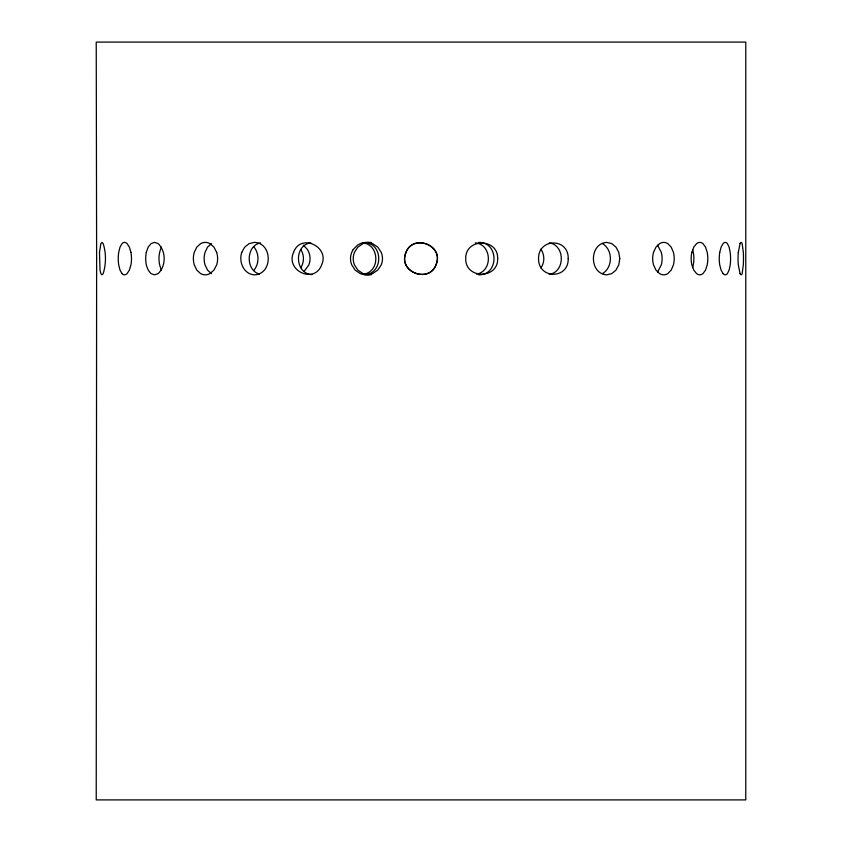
<?xml version="1.0" encoding="UTF-8"?>
<svg xmlns="http://www.w3.org/2000/svg" width="842" height="842" viewBox="0 0 842 842"><rect width="100%" height="100%" fill="white"/><g stroke="black" fill="none" stroke-linecap="round" stroke-linejoin="round"><path stroke-width="1.26" d="M738.287 252.4L740.055 243.612M719.721 252.4L721.089 247.127L723.057 243.612A16.219 5.673 -87.2 0 1 727.404 243.622L729.109 247.127L730.203 252.4A16.219 4.957 -90 0 1 730.214 264.851L729.109 270.093L727.404 273.618A16.219 5.662 86.9 0 1 723.067 273.576M692.587 267.64L693.303 264.83A16.219 7.631 90 0 0 693.313 252.389L692.587 249.59M691.829 252.4L693.755 247.127L696.587 243.612A16.219 8.315 -86.9 0 1 702.954 243.622L705.533 247.127L707.217 252.4A16.219 7.662 -90 0 1 707.227 264.841L705.533 270.093L702.954 273.618A16.219 8.304 86.7 0 1 696.587 273.597L693.755 270.093L691.829 264.83A16.219 8.957 90 0 1 691.84 252.411M161.443 247.127C158.149 254.337 158.149 262.893 161.443 270.093M653.508 252.4L655.96 247.127L659.56 243.612A16.219 10.767 -86.5 0 1 667.822 243.622L671.211 247.127L673.442 252.4A16.219 10.209 -90 0 1 673.453 264.841L671.211 270.093L667.822 273.618A16.219 10.767 86.2 0 1 659.57 273.597L655.96 270.093L653.508 264.83A16.219 11.325 90 0 1 653.518 252.4M300.889 267.64L302.289 264.83A16.219 15.103 -89.9 0 0 302.289 252.4L300.889 249.59M254.116 270.093C259.262 263.472 259.262 253.758 254.116 247.127M540.838 267.988C544.795 262.641 544.795 254.579 540.838 249.243M657.528 272.113L661.328 264.83A16.219 10.178 90 0 0 661.338 252.389L657.528 245.117M304.109 271.44L308.909 264.83A16.219 15.114 89.9 0 0 308.898 252.4L307.509 249.59L303.352 245.117M602.493 273.618C613.018 267.356 613.018 249.874 602.493 243.612M211.384 243.612L207.553 247.127L205.016 252.4A16.219 11.588 90 0 0 205.006 264.83L207.553 270.093L211.384 273.618M260.641 242.875C245.906 245.422 245.306 270.408 259.589 274.113M549.205 274.355C565.319 272.24 565.319 244.99 549.205 242.875M310.824 242.875C293.69 244.927 294.647 273.755 311.982 274.608M363.902 274.113C380.479 271.44 379.458 244.243 362.681 242.875M364.481 274.608C383.478 274.103 383.478 243.127 364.481 242.622M476.519 274.113C492.991 271.419 491.991 244.264 475.298 242.875M478.74 274.85C499.085 275.187 499.085 242.043 478.74 242.38M122.027 273.618L120.006 270.093L118.701 264.83A16.219 5.926 -90 0 1 118.69 252.389L120.006 247.127L122.027 243.612A16.219 6.61 87.1 0 1 127.1 243.601L129.384 247.127L130.952 252.4M723.057 273.618L721.089 270.093L719.721 264.83A16.219 6.368 90 0 1 719.731 252.411M216.678 252.4L213.952 247.127L209.921 243.612A16.219 12.104 86 0 0 200.628 243.622L196.786 247.127L194.249 252.4A16.219 11.609 -90 0 0 194.239 264.841L196.786 270.093L200.628 273.618A16.219 12.114 -85.7 0 0 209.911 273.608L213.952 270.093L216.678 264.83A16.219 12.609 90 0 0 216.668 252.4M740.055 273.618L738.287 264.83A16.219 3.463 90 0 1 738.308 252.421M740.055 273.534A16.219 2.726 87.1 0 0 742.149 273.692L743.328 264.83A16.219 1.979 -90 0 0 743.349 252.337L742.139 243.612A16.219 2.726 -87.3 0 0 740.055 243.57M122.016 273.639A16.219 6.61 -86.9 0 0 127.1 273.587L129.384 270.093L130.952 264.83A16.219 7.294 90 0 0 130.931 252.411M371.238 274.713A16.219 15.966 -72.6 0 1 363.028 273.618L357.861 270.093L354.419 264.83A16.219 15.84 89.9 0 1 354.419 252.4L357.861 247.127L363.028 243.612A16.219 15.966 73.8 0 1 371.238 242.517M96.63 258.61L96.23 799.9L745.77 799.9L745.77 42.1L96.23 42.1L96.63 258.61M99.493 252.4L100.019 270.093L100.861 273.618L101.966 274.85L103.187 273.618C106.208 264.009 106.208 253.221 103.187 243.612L101.966 242.38L100.861 243.612L99.493 252.4M146.255 252.4C145.056 259.652 145.445 268.198 151.044 273.618L154.549 274.85L158.149 273.618C166.169 266.009 166.169 251.221 158.149 243.612L154.549 242.38L151.044 243.612L148.15 247.127L146.255 252.4M405.528 253.695C398.54 273.324 430.841 283.533 436.472 263.535C443.46 243.906 411.159 233.687 405.528 253.695M619.775 258.61L618.796 264.83L615.986 270.093L611.755 273.618L606.682 274.85C589.011 273.703 589.011 243.527 606.682 242.38L611.755 243.612L615.986 247.127L618.796 252.4L619.775 258.61M241.759 252.4C238.507 261.683 243.696 274.324 254.463 274.85C272.819 274.082 272.819 243.149 254.463 242.38L249.158 243.612L244.706 247.127L241.759 252.4M568.213 258.61C568.729 279.555 538.227 279.344 538.554 258.61C538.227 237.886 568.729 237.676 568.213 258.61M293.553 252.4C285.228 270.671 314.498 284.438 321.665 264.83C330.053 246.685 300.499 232.718 293.553 252.4M497.643 258.61C498.348 279.355 465.121 279.281 465.742 258.61C465.121 237.949 498.348 237.876 497.643 258.61M406.002 252.4C397.582 271.366 428.536 284.196 435.998 264.83C444.418 245.853 413.464 233.034 406.002 252.4M353.166 249.59L351.693 252.4A16.219 15.851 -89.9 0 0 351.693 264.83L355.145 270.093L360.313 273.618A16.219 15.966 -73.4 0 0 372.564 273.608L377.784 270.093L381.279 264.83A16.219 16.103 89.8 0 0 381.268 252.4L377.784 247.127L372.564 243.612A16.219 15.977 74.6 0 0 360.313 243.612L357.555 245.117L353.166 249.59"/></g></svg>
